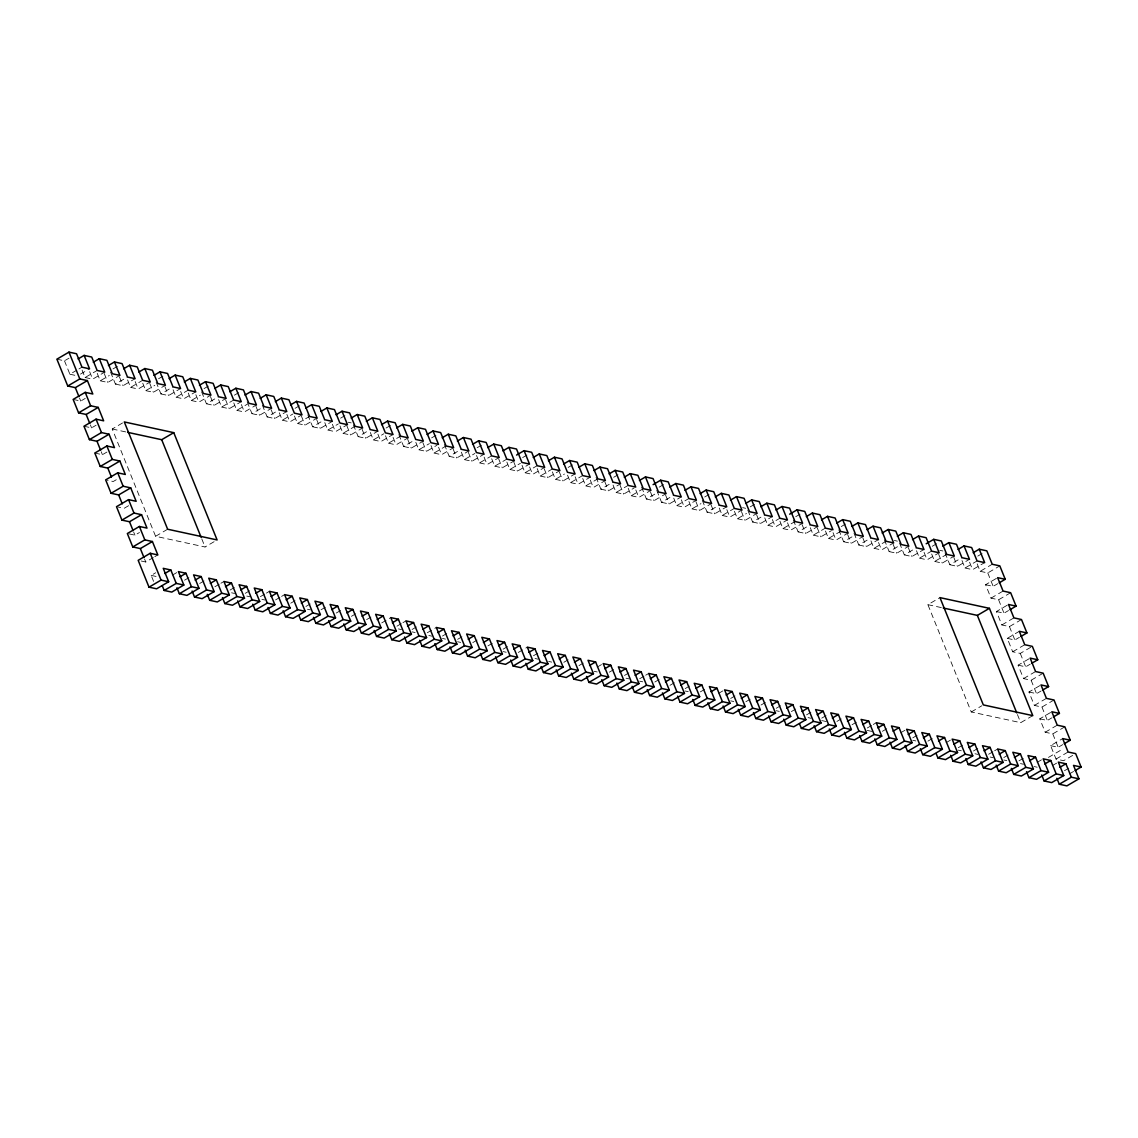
<?xml version="1.0" encoding="UTF-8"?>
<svg xmlns="http://www.w3.org/2000/svg" width="1138" height="1138" viewBox="0 0 1138 1138"><rect width="100%" height="100%" fill="white"/><g stroke="black" fill="none" stroke-linecap="round" stroke-linejoin="round"><path stroke-width="0.75" stroke-dasharray="5 3.75" d="M56.9 359.181L64.482 360.817L69.005 358.171M64.482 360.817L69.902 374.231L77.441 369.822M78.949 368.94L81.964 367.176M80.499 374.103L89.546 368.812M82.064 370.063L85.08 377.517L97.143 370.462M85.08 377.517L92.662 379.153L104.724 372.098M113.018 368.911L119.049 365.383M97.242 373.349L100.244 380.803L109.291 375.512M100.244 380.803L107.826 382.439L119.888 375.384M73.159 399.41L80.741 401.06L85.265 398.4M110.599 372.169L115.422 384.089L127.484 377.034M115.422 384.089L123.004 385.725L135.066 378.67M127.584 379.921L130.585 387.375L142.648 380.305M130.585 387.375L138.182 389.011L150.23 381.955M158.523 378.769L164.555 375.227M142.748 383.207L145.764 390.647L154.811 385.355M83.999 426.238L91.581 427.874L96.104 425.228M145.764 390.647L153.346 392.297L165.408 385.241M156.119 382.012L160.927 393.933L172.99 386.877M160.927 393.933L168.524 395.583L180.572 388.527M214.086 541.702L205.039 546.994L155.579 536.283L112.235 428.998L122.79 422.824M173.09 389.779L176.106 397.219L188.168 390.163M176.106 397.219L183.687 398.869L195.75 391.813M204.043 388.613L210.075 385.085M188.268 393.051L191.269 400.505L200.316 395.213M94.824 453.052L102.42 454.702L106.944 452.056M191.269 400.505L198.866 402.155L210.914 395.085M201.625 391.87L206.447 403.791L218.51 396.735M206.447 403.791L214.029 405.441L226.092 398.371M234.385 395.185L238.909 392.539M218.61 399.623L221.611 407.077L233.674 400.021M221.611 407.077L229.207 408.713L241.256 401.657M116.261 479.752L113.245 481.516L107.185 480.208M233.774 402.909L236.789 410.363L247.344 404.189M236.789 410.363L244.371 411.999L256.434 404.943M247.145 401.728L251.953 413.649L264.016 406.593M251.953 413.649L259.549 415.285L271.612 408.229M262.309 405.014L267.131 416.935L279.194 409.879M267.131 416.935L274.713 418.571L286.776 411.515M128.608 505.699L124.085 508.345L118.025 507.022M295.069 408.329L301.101 404.801M279.294 412.767L282.295 420.221L292.85 414.033M282.295 420.221L289.891 421.857L301.954 414.801M294.458 416.053L297.473 423.492L309.536 416.437M297.473 423.492L305.055 425.143L317.118 418.087M307.829 414.858L312.637 426.778L324.7 419.723M128.85 533.85L134.924 535.159L139.448 532.513M312.637 426.778L320.233 428.429L332.296 421.373M340.589 418.172L346.606 414.645M324.799 422.625L327.815 430.064L338.37 423.891M155.579 536.283L167.642 529.227M327.815 430.064L335.397 431.715L347.46 424.659M339.978 425.897L342.993 433.35L355.042 426.295M342.993 433.35L350.575 435.001L362.638 427.931M353.335 424.716L358.157 436.636L370.22 429.581M141.212 561.006L145.764 561.987L153.303 557.577M154.811 556.695L157.826 554.931M358.157 436.636L365.739 438.286L377.802 431.217M386.095 428.03L392.126 424.502M370.319 432.468L373.335 439.922L383.876 433.749M153.587 581.362L151.183 575.401L155.707 572.755M373.335 439.922L380.917 441.558L392.98 434.503M385.483 435.754L388.499 443.208L400.562 436.153M172.379 575.145L176.902 572.499M388.499 443.208L396.081 444.844L408.144 437.789M398.855 434.574L403.677 446.494L415.726 439.439M184.541 580.195L189.064 577.549M403.677 446.494L411.259 448.13L423.322 441.075M431.615 437.888L437.646 434.36M415.825 442.326L418.841 449.78L429.396 443.607M199.705 583.481L205.736 579.953M418.841 449.78L426.423 451.416L436.978 445.243M431.003 445.612L434.019 453.066L446.068 445.996M214.883 586.767L219.406 584.121M220.914 583.239L223.93 581.475M434.019 453.066L441.601 454.702L453.664 447.647M444.375 444.417L449.183 456.352L461.246 449.282M230.047 590.053L234.57 587.407M449.183 456.352L456.765 457.988L468.828 450.933M477.121 447.732L483.152 444.204M461.345 452.184L464.361 459.624L474.916 453.45M245.225 593.339L251.256 589.811M464.361 459.624L471.943 461.274L484.006 454.218M476.523 455.47L479.525 462.91L491.588 455.854M260.389 596.625L264.912 593.979M266.42 593.097L269.436 591.333M479.525 462.91L487.107 464.56L499.169 457.504M491.687 458.742L494.703 466.196L506.766 459.14M275.567 599.911L280.09 597.265M281.598 596.383L284.614 594.619M494.703 466.196L502.285 467.846L514.348 460.776M522.641 457.59L528.672 454.062M506.865 462.028L509.867 469.482L520.422 463.308M290.731 603.197L296.762 599.669M509.867 469.482L517.449 471.132L529.511 464.062M522.029 465.314L525.045 472.768L537.108 465.712M305.909 606.483L310.432 603.823M525.045 472.768L532.627 474.404L544.689 467.348M537.207 468.6L540.209 476.054L552.271 468.998M321.072 609.755L325.596 607.109M540.209 476.054L547.805 477.69L559.853 470.634M568.147 467.448L574.178 463.92M552.371 471.886L555.387 479.34L564.434 474.048M336.251 613.041L342.282 609.513M555.387 479.34L562.969 480.976L575.031 473.92M567.549 475.172L570.551 482.626L582.613 475.57M351.414 616.327L355.938 613.681M570.551 482.626L578.147 484.262L590.195 477.206M582.713 478.458L585.729 485.912L597.791 478.842M366.592 619.613L371.116 616.967M585.729 485.912L593.311 487.548L605.373 480.492M613.667 477.306L619.698 473.778M596.084 477.263L600.892 489.198L612.955 482.128M381.756 622.899L390.803 617.607M600.892 489.198L608.489 490.834L620.537 483.778M613.055 485.03L616.071 492.47L628.133 485.414M396.934 626.185L401.458 623.539M402.966 622.657L405.981 620.893M616.071 492.47L623.652 494.12L634.207 487.946M628.233 488.316L631.234 495.755L643.297 488.7M412.112 629.47L416.622 626.825M631.234 495.755L638.831 497.406L650.879 490.35M659.172 487.149L665.204 483.622M641.59 487.121L646.412 499.041L658.475 491.986M427.276 632.756L436.323 627.465M646.412 499.041L653.994 500.692L666.057 493.636M656.768 490.407L661.576 502.327L673.639 495.272M442.454 636.042L446.978 633.397M661.576 502.327L669.172 503.978L681.235 496.908M673.739 498.16L676.754 505.613L688.817 498.558M457.618 639.328L462.142 636.668M676.754 505.613L684.336 507.249L696.399 500.194M704.692 497.007L710.724 493.479M688.917 501.445L691.918 508.899L700.965 503.608M472.796 642.6L478.828 639.072M691.918 508.899L699.514 510.535L711.577 503.48M702.274 500.265L707.096 512.185L719.159 505.13M487.96 645.886L492.484 643.24M707.096 512.185L714.678 513.821L726.741 506.766M719.259 508.017L722.26 515.471L734.323 508.416M503.138 649.172L507.662 646.526M722.26 515.471L729.856 517.107L741.919 510.052M750.212 506.865L756.244 503.337M734.423 511.303L737.438 518.757L746.485 513.466M518.302 652.458L527.349 647.166M737.438 518.757L745.02 520.393L757.083 513.338M747.794 510.123L752.616 522.043L764.665 514.973M533.48 655.744L538.004 653.098M752.616 522.043L760.198 523.679L772.261 516.624M764.764 517.875L767.78 525.315L779.843 518.259M767.78 525.315L775.362 526.965L787.425 519.91M795.718 516.709L801.749 513.181M779.943 521.161L782.958 528.601L795.007 521.545M563.822 662.316L569.854 658.788M782.958 528.601L790.54 530.251L802.603 523.196M793.3 519.966L798.122 531.887L810.185 524.831M578.986 665.602L583.51 662.956M798.122 531.887L805.704 533.537L817.767 526.481M810.284 527.719L813.3 535.173L825.349 528.117M597.18 667.124L601.703 664.478M813.3 535.173L820.882 536.823L831.437 530.635M841.238 526.567L847.269 523.039M825.463 531.005L828.464 538.459L840.527 531.403M609.328 672.174L615.359 668.632M828.464 538.459L836.046 540.095L848.109 533.039M838.82 529.824L843.642 541.745L855.691 534.689M624.506 675.446L629.029 672.8M843.642 541.745L851.224 543.381L863.287 536.325M853.998 533.11L858.806 545.031L870.869 537.975M639.67 678.732L644.193 676.086M645.701 675.204L648.717 673.44M858.806 545.031L866.388 546.667L878.451 539.611M870.968 540.863L873.984 548.317L886.047 541.261M654.848 682.018L660.879 678.49M873.984 548.317L881.566 549.953L893.629 542.897M884.34 539.682L889.148 551.603L901.211 544.533M670.012 685.304L674.535 682.658M889.148 551.603L896.73 553.239L908.793 546.183M899.504 542.968L904.326 554.889L916.389 547.819M685.19 688.59L689.713 685.944M904.326 554.889L911.908 556.525L923.971 549.469M932.264 546.283L938.295 542.741M916.488 550.721L919.49 558.161L931.553 551.105M700.354 691.876L706.385 688.348M919.49 558.161L927.072 559.811L939.135 552.755M931.652 554.007L934.668 561.447L946.731 554.391M718.547 693.398L723.071 690.752M934.668 561.447L942.25 563.097L954.313 556.041M945.024 552.812L949.832 564.733L961.895 557.677M730.696 698.448L735.219 695.802M949.832 564.733L957.428 566.383L969.476 559.327M977.77 556.126L983.801 552.599M961.994 560.565L965.01 568.018L977.073 560.963M745.874 701.733L751.905 698.206M965.01 568.018L972.592 569.669L984.655 562.599M977.172 563.851L980.174 571.304L992.236 564.249M1032.778 715.617L1020.715 722.673L971.255 711.961L927.897 604.676L939.96 597.621M761.038 705.019L765.561 702.374M980.174 571.304L987.77 572.94L999.818 565.885M1010.658 592.713L998.595 599.769L991.013 598.133L985.593 584.719L997.656 577.663M776.216 708.291L780.739 705.645M985.593 584.719L993.175 586.355L997.699 583.709M791.394 711.577L797.411 708.049M991.013 598.133L1003.076 591.063M806.558 714.863L811.081 712.217M1021.497 619.527L1009.434 626.597L1001.853 624.947L996.433 611.533L1008.496 604.477M821.736 718.149L826.245 715.503M996.433 611.533L1004.015 613.183L1008.538 610.537M836.899 721.435L842.931 717.907M1001.853 624.947L1013.915 617.891M852.078 724.721L856.601 722.075M1030.829 647.238L1020.274 653.411L1012.692 651.775L1007.272 638.361L1019.335 631.306M1007.272 638.361L1014.854 639.997L1019.378 637.351M867.241 728.007L871.765 725.361M873.273 724.479L876.288 722.715M1012.692 651.775L1024.755 644.72M882.419 731.293L888.451 727.765M900.599 732.815L905.123 730.169M1043.176 673.184L1031.113 680.24L1023.531 678.589L1018.112 665.175L1030.175 658.12M1018.112 665.175L1025.694 666.825L1030.217 664.179M912.761 737.865L917.285 735.219M1023.531 678.589L1035.58 671.534M971.255 711.961L981.81 705.788M927.925 741.137L933.957 737.609M1054.001 699.998L1041.953 707.054L1034.357 705.418L1028.937 692.004L1041 684.948M946.119 742.659L950.643 740.013M1028.937 692.004L1036.533 693.639L1041.057 690.994M958.267 747.709L962.791 745.063M1034.357 705.418L1046.419 698.362M973.445 750.995L979.477 747.467M1064.841 726.826L1052.778 733.882L1045.196 732.232L1039.776 718.832L1051.839 711.762M988.609 754.281L993.133 751.635M994.64 750.753L997.656 748.989M1039.776 718.832L1047.373 720.468L1051.882 717.822M1045.196 732.232L1057.259 725.176M1003.787 757.567L1008.311 754.921M1018.951 760.853L1024.982 757.325M1072.665 755.404L1063.617 760.696L1056.036 759.06L1050.616 745.646L1062.679 738.59M1050.616 745.646L1058.198 747.296L1062.721 744.636M1037.145 762.375L1041.668 759.729M1048.454 757.41L1060.516 750.355M1056.036 759.06L1068.098 752.005M1052.309 765.661L1056.832 763.015M1064.471 770.711L1070.502 767.183M1073.561 771.464L1069.037 774.11L1066.007 773.456M348.185 422.241L351.215 422.895M742.645 507.633L745.675 508.302M894.354 540.479L897.384 541.147M939.86 550.337L942.904 550.991M69.902 374.231L75.976 375.54M927.897 604.676L941.553 607.635M112.235 428.998L125.877 431.956M151.183 575.401L157.243 576.71M231.583 592.798L234.627 593.467M246.761 596.084L249.791 596.739M261.925 599.37L264.969 600.025M307.445 609.228L310.475 609.883M398.471 628.93L401.501 629.584M412.127 631.889L415.157 632.543M428.813 635.502L431.843 636.156M442.469 638.461L445.499 639.115M457.632 641.747L460.677 642.401M503.152 651.59L506.182 652.259M535.016 658.489L538.046 659.158M548.672 661.448L551.702 662.103M594.178 671.306L597.208 671.961M626.042 678.205L629.072 678.86M639.698 681.164L642.728 681.818M685.204 691.008L688.248 691.662M730.724 700.866L733.754 701.52M776.23 710.724L779.274 711.378M808.094 717.623L811.124 718.277M821.75 720.567L826.302 721.563M867.256 730.425L871.808 731.407M912.776 740.283L915.806 740.938M958.296 750.141L961.326 750.795M974.981 753.754L978.011 754.409M990.145 757.026L993.19 757.695M1003.801 759.985L1006.831 760.639M1020.487 763.598L1023.531 764.252M1034.143 766.557L1037.173 767.211M987.77 572.94L993.175 586.355M998.595 599.769L1004.015 613.183M1009.434 626.597L1014.854 639.997M1020.274 653.411L1025.694 666.825M1031.113 680.24L1036.533 693.639M1041.953 707.054L1047.373 720.468M1052.778 733.882L1058.198 747.296M969.576 562.215L972.592 569.669M1017.429 714.55L1020.715 722.673M953.815 557.435L957.428 566.383M938.637 554.149L942.25 563.097M924.07 552.357L927.072 559.811M908.295 547.577L911.908 556.525M893.131 544.305L896.73 553.239M878.55 542.499L881.566 549.953M862.775 537.733L866.388 546.667M847.611 534.447L851.224 543.381M833.044 532.655L836.046 540.095M817.269 527.876L820.882 536.823M802.091 524.59L805.704 533.537M787.524 522.797L790.54 530.251M772.361 519.511L775.362 526.965M756.585 514.732L760.198 523.679M741.407 511.46L745.02 520.393M726.841 509.653L729.856 517.107M711.065 504.888L714.678 513.821M695.901 501.602L699.514 510.535M681.335 499.81L684.336 507.249M665.559 495.03L669.172 503.978M650.381 491.744L653.994 500.692M635.815 489.952L638.831 497.406M620.039 485.172L623.652 494.12M604.875 481.886L608.489 490.834M590.295 480.094L593.311 487.548M575.131 476.808L578.147 484.262M559.355 472.042L562.969 480.976M544.192 468.756L547.805 477.69M529.611 466.964L532.627 474.404M513.85 462.184L517.449 471.132M498.672 458.899L502.285 467.846M484.105 457.106L487.107 464.56M468.33 452.327L471.943 461.274M453.152 449.041L456.765 457.988M438.585 447.248L441.601 454.702M422.81 442.483L426.423 451.416M407.646 439.197L411.259 448.13M393.079 437.405L396.081 444.844M377.901 434.119L380.917 441.558M362.126 429.339L365.739 438.286M346.962 426.053L350.575 435.001M332.396 424.261L335.397 431.715M316.62 419.481L320.233 428.429M301.442 416.195L305.055 425.143M286.876 414.403L289.891 421.857M271.1 409.637L274.713 418.571M255.936 406.351L259.549 415.285M241.37 404.559L244.371 411.999M225.594 399.779L229.207 408.713M210.416 396.493L214.029 405.441M195.85 394.701L198.866 402.155M180.672 391.415L183.687 398.869M164.91 386.636L168.524 395.583M149.732 383.35L153.346 392.297M201.767 538.871L205.039 546.994M135.166 381.557L138.182 389.011M119.39 376.792L123.004 385.725M104.227 373.506L107.826 382.439M89.646 371.713L92.662 379.153M79.532 398.072L80.741 401.06M90.371 424.901L91.581 427.874M101.211 451.715L102.42 454.702M133.715 532.186L134.924 535.159M144.554 559L145.764 561.987"/><path stroke-width="1.5" d="M78.095 358.939L84.127 355.397L89.546 368.812L81.964 367.176L76.545 353.762L68.963 352.126L56.9 359.181L67.739 385.995L75.321 387.645L87.384 380.59L92.804 393.99L85.222 392.354L73.159 399.41L78.579 412.824L86.161 414.46L98.224 407.404L103.643 420.818L96.047 419.168L83.999 426.238L89.404 439.638L97 441.288L109.063 434.232L114.469 447.632L106.887 445.996L94.824 453.052L100.244 466.466L107.826 468.102L119.888 461.046L125.308 474.461L117.726 472.825L105.663 479.88L111.083 493.28L118.665 494.93L130.728 487.875L136.147 501.289L128.566 499.639L116.503 506.695L121.922 520.109L129.504 521.745L141.567 514.689L146.987 528.103L139.405 526.467L127.342 533.523L132.762 546.937L140.344 548.573L152.407 541.517L157.826 554.931L150.23 553.281L138.182 560.337L149.007 587.165L156.603 588.801L168.666 581.746L163.246 568.331L170.828 569.982L176.248 583.396L183.83 585.032L178.41 571.617L185.992 573.268L191.412 586.682L199.008 588.318L193.588 574.903L201.17 576.553L206.59 589.953L214.172 591.604L208.752 578.189L216.334 579.839L221.754 593.239L229.35 594.889L223.93 581.475L231.512 583.111L236.932 596.525L244.514 598.175L239.094 584.761L246.676 586.397L252.095 599.811L259.692 601.461L254.272 588.047L261.854 589.683L267.274 603.097L274.855 604.733L269.436 591.333L277.018 592.969L282.437 606.383L290.034 608.019L284.614 594.619L292.196 596.255L297.615 609.669L305.197 611.305L299.778 597.905L307.374 599.541L312.779 612.955L320.375 614.591L314.956 601.177L322.538 602.827L327.957 616.241L335.539 617.877L330.12 604.463L337.716 606.113L343.121 619.527L350.717 621.163L345.298 607.749L352.88 609.399L358.299 622.799L365.881 624.449L360.462 611.035L368.058 612.685L373.477 626.085L381.059 627.735L375.64 614.321L383.221 615.957L388.641 629.371L396.223 631.021L390.803 617.607L398.4 619.243L403.819 632.657L411.401 634.307L405.981 620.893L413.563 622.529L418.983 635.943L426.565 637.579L421.145 624.179L428.741 625.815L434.161 639.229L441.743 640.865L436.323 627.465L443.905 629.101L449.325 642.515L456.907 644.151L451.487 630.751L459.083 632.387L464.503 645.801L472.085 647.437L466.665 634.022L474.247 635.673L479.667 649.087L487.249 650.723L481.829 637.308L489.425 638.959L494.845 652.373L502.427 654.009L497.007 640.594L504.589 642.245L510.009 655.644L517.591 657.295L512.185 643.88L519.767 645.531L525.187 658.93L532.769 660.581L527.349 647.166L534.931 648.802L540.351 662.216L547.933 663.867L542.527 650.452L550.109 652.088L555.529 665.502L563.111 667.153L557.691 653.738L565.273 655.374L570.693 668.788L578.289 670.438L572.869 657.024L580.451 658.66L585.871 672.074L593.453 673.71L588.033 660.31L595.615 661.946L601.035 675.36L608.631 676.996L603.211 663.596L610.793 665.232L616.213 678.646L623.795 680.282L618.375 666.868L625.957 668.518L631.377 681.932L638.973 683.568L633.553 670.154L641.135 671.804L646.555 685.218L654.137 686.854L648.717 673.44L656.299 675.09L661.719 688.49L669.315 690.14L663.895 676.726L671.477 678.376L676.897 691.776L684.479 693.426L679.059 680.012L686.655 681.648L692.06 695.062L699.657 696.712L694.237 683.298L701.819 684.934L707.239 698.348L714.82 699.998L709.401 686.584L716.997 688.22L722.402 701.634L729.999 703.284L724.579 689.87L732.161 691.506L737.58 704.92L745.162 706.556L739.743 693.156L747.339 694.792L752.744 708.206L760.34 709.842L754.921 696.442L762.503 698.078L767.922 711.492L775.504 713.128L770.085 699.714L777.681 701.364L783.1 714.778L790.682 716.414L785.263 703L792.845 704.65L798.264 718.064L805.846 719.7L800.427 706.285L808.023 707.936L813.442 721.336L821.024 722.986L815.605 709.571L823.187 711.222L828.606 724.621L836.188 726.272L830.768 712.857L838.365 714.508L843.784 727.907L851.366 729.558L845.947 716.143L853.528 717.779L858.948 731.193L866.53 732.844L861.11 719.429L868.707 721.065L874.126 734.479L881.708 736.13L876.288 722.715L883.87 724.351L889.29 737.765L896.872 739.401L891.467 726.001L899.048 727.637L904.468 741.051L912.05 742.687L906.63 729.287L914.212 730.923L919.632 744.337L927.214 745.973L921.808 732.559L929.39 734.209L934.81 747.623L942.392 749.259L936.972 735.845L944.554 737.495L949.974 750.909L957.556 752.545L952.15 739.131L959.732 740.781L965.152 754.181L972.734 755.831L967.314 742.417L974.896 744.067L980.316 757.467L987.912 759.117L982.492 745.703L990.074 747.353L995.494 760.753L1003.076 762.403L997.656 748.989L1005.238 750.625L1010.658 764.039L1018.254 765.689L1012.834 752.275L1020.416 753.911L1025.836 767.325L1033.418 768.975L1027.998 755.561L1035.58 757.197L1041 770.611L1048.596 772.247L1043.176 758.847L1050.758 760.483L1056.178 773.897L1063.76 775.533L1058.34 762.133L1065.922 763.769L1071.342 777.183L1078.938 778.819L1073.518 765.405L1081.1 767.055L1075.68 753.64L1068.098 752.005L1062.679 738.59L1070.261 740.226L1064.841 726.826L1057.259 725.176L1051.839 711.762L1059.421 713.412L1054.001 699.998L1046.419 698.362L1041 684.948L1048.596 686.584L1043.176 673.184L1035.58 671.534L1030.175 658.12L1037.756 659.77L1032.337 646.356L1024.755 644.72L1019.335 631.306L1026.917 632.941L1021.497 619.527L1013.915 617.891L1008.496 604.477L1016.078 606.127L1010.658 592.713L1003.076 591.063L997.656 577.663L1005.238 579.299L999.818 565.885L992.236 564.249L986.817 550.835L979.235 549.199L973.203 552.727M93.273 362.211L99.305 358.683L106.887 360.333L112.306 373.748L119.888 375.384L114.469 361.969L108.437 365.497M67.739 385.995L79.802 378.94L87.384 380.59M123.615 368.783L129.647 365.255L137.229 366.905L142.648 380.305L150.23 381.955L144.811 368.541L138.793 372.069M78.579 412.824L90.627 405.768L98.224 407.404M153.957 375.355L159.989 371.827L167.571 373.463L172.99 386.877L180.572 388.527L175.152 375.113L169.135 378.641M184.299 381.927L190.331 378.399L197.912 380.035L203.332 393.449L210.914 395.085L205.509 381.685L199.477 385.213M89.404 439.638L101.467 432.582L109.063 434.232M214.641 388.499L220.672 384.971L228.254 386.607L233.674 400.021L241.256 401.657L235.851 388.257L229.819 391.785M100.244 466.466L112.306 459.411L119.888 461.046M127.584 432.326L161.696 439.709L173.758 432.653L217.102 539.938L167.642 529.227L124.298 421.942L173.758 432.653M244.983 395.057L251.014 391.529L258.596 393.179L264.016 406.593L271.612 408.229L266.192 394.815L260.161 398.343M111.083 493.28L123.146 486.225L130.728 487.875M275.325 401.629L281.356 398.101L288.938 399.751L294.358 413.151L301.954 414.801L296.534 401.387L290.503 404.915M305.667 408.201L311.698 404.673L319.28 406.309L324.7 419.723L332.296 421.373L326.876 407.959L320.845 411.487M121.922 520.109L133.985 513.053L141.567 514.689M336.009 414.773L342.04 411.245L349.622 412.881L355.042 426.295L362.638 427.931L357.218 414.531L351.187 418.059M132.762 546.937L144.825 539.867L152.407 541.517M366.351 421.345L372.382 417.817L379.978 419.453L385.384 432.867L392.98 434.503L387.56 421.103L381.529 424.63M396.693 427.902L402.724 424.374L410.32 426.025L415.726 439.439L423.322 441.075L417.902 427.66L411.871 431.188M164.797 573.509L170.828 569.982M149.007 587.165L161.07 580.11L168.666 581.746M179.96 576.795L185.992 573.268M427.035 434.474L433.066 430.946L440.662 432.596L446.068 445.996L453.664 447.647L448.244 434.232L442.213 437.76M162.378 585.985L164.185 590.451L176.248 583.396M183.83 585.032L171.767 592.087L164.185 590.451M195.139 580.081L201.17 576.553M176.945 587.777L179.349 593.737L191.412 586.682M199.008 588.318L186.945 595.373L179.349 593.737M210.302 583.367L216.334 579.839M457.376 441.046L463.408 437.518L471.004 439.154L476.424 452.568L484.006 454.218L478.586 440.804L472.555 444.332M192.123 591.063L194.527 597.023L206.59 589.953M214.172 591.604L202.109 598.659L194.527 597.023M225.48 586.653L231.512 583.111M207.287 594.335L209.691 600.295L221.754 593.239M229.35 594.889L217.287 601.945L209.691 600.295M240.659 589.925L246.676 586.397M487.718 447.618L493.75 444.09L501.346 445.726L506.766 459.14L514.348 460.776L508.928 447.376L502.896 450.904M222.465 597.621L224.869 603.581L236.932 596.525M244.514 598.175L232.451 605.231L224.869 603.581M255.822 593.211L261.854 589.683M237.629 600.907L240.033 606.867L252.095 599.811M259.692 601.461L247.629 608.517L240.033 606.867M271 596.497L277.018 592.969M516.567 455.072L524.092 450.662L531.688 452.298L537.108 465.712L544.689 467.348L539.27 453.948L533.238 457.476M252.807 604.193L255.211 610.153L267.274 603.097M274.855 604.733L262.793 611.803L255.211 610.153M286.164 599.783L292.196 596.255M267.971 607.479L270.389 613.439L282.437 606.383M290.034 608.019L277.971 615.089L270.389 613.439M301.342 603.069L307.374 599.541M548.416 460.762L554.434 457.22L562.03 458.87L567.449 472.284L575.031 473.92L569.612 460.506L563.58 464.034M283.149 610.765L285.553 616.725L297.615 609.669M305.197 611.305L293.135 618.361L285.553 616.725M316.506 606.355L322.538 602.827M298.924 615.544L300.731 620.011L312.779 612.955M320.375 614.591L308.313 621.647L300.731 620.011M331.684 609.641L337.716 606.113M578.758 467.32L584.79 463.792L592.372 465.442L597.791 478.842L605.373 480.492L599.954 467.078L593.922 470.606M313.491 617.337L315.895 623.297L327.957 616.241M335.539 617.877L323.477 624.933L315.895 623.297M346.848 612.927L352.88 609.399M328.654 620.623L331.073 626.583L343.121 619.527M350.717 621.163L338.655 628.219L331.073 626.583M362.026 616.213L368.058 612.685M609.1 473.892L615.132 470.364L622.714 472L628.133 485.414L635.715 487.064L630.296 473.65L624.264 477.178M343.832 623.909L346.237 629.869L358.299 622.799M365.881 624.449L353.818 631.505L346.237 629.869M377.19 619.499L383.221 615.957M358.996 627.18L361.415 633.155L373.477 626.085M381.059 627.735L368.996 634.791L361.415 633.155M392.368 622.771L398.4 619.243M639.442 480.464L645.474 476.936L653.056 478.572L658.475 491.986L666.057 493.636L660.637 480.222L653.098 484.632M374.174 630.466L376.578 636.427L388.641 629.371M396.223 631.021L384.16 638.077L376.578 636.427M407.532 626.056L413.563 622.529M389.338 633.752L391.757 639.712L403.819 632.657M411.401 634.307L399.338 641.363L391.757 639.712M422.71 629.342L428.741 625.815M669.784 487.036L675.816 483.508L683.397 485.144L688.817 498.558L696.399 500.194L690.979 486.794L684.948 490.322M404.516 637.038L406.92 642.998L418.983 635.943M426.565 637.579L414.502 644.649L406.92 642.998M437.874 632.628L443.905 629.101M419.68 640.324L422.098 646.284L434.161 639.229M441.743 640.865L429.68 647.935L422.098 646.284M453.052 635.914L459.083 632.387M700.126 493.608L706.157 490.065L713.739 491.716L719.159 505.13L726.741 506.766L721.321 493.351L715.29 496.879M434.858 643.61L437.262 649.57L449.325 642.515M456.907 644.151L444.858 651.206L437.262 649.57M468.216 639.2L474.247 635.673M450.022 646.896L452.44 652.856L464.503 645.801M472.085 647.437L460.022 654.492L452.44 652.856M483.394 642.486L489.425 638.959M730.468 500.165L736.499 496.637L744.081 498.288L749.501 511.687L757.083 513.338L751.663 499.923L745.632 503.451M465.2 650.182L467.604 656.142L479.667 649.087M487.249 650.723L475.2 657.778L467.604 656.142M498.558 645.772L504.589 642.245M480.378 653.468L482.782 659.428L494.845 652.373M502.427 654.009L490.364 661.064L482.782 659.428M513.736 649.058L519.767 645.531M760.81 506.737L766.841 503.209L774.423 504.845L779.843 518.259L787.425 519.91L782.005 506.495L775.974 510.023M495.542 656.754L497.946 662.714L510.009 655.644M517.591 657.295L505.542 664.35L497.946 662.714M528.9 652.344L534.931 648.802M510.72 660.04L513.124 666L525.187 658.93M532.769 660.581L520.706 667.636L513.124 666M544.078 655.616L550.109 652.088M789.644 514.191L797.183 509.781L804.765 511.417L810.185 524.831L817.767 526.481L812.347 513.067L806.316 516.595M525.884 663.312L528.288 669.272L540.351 662.216M547.933 663.867L535.884 670.922L528.288 669.272M559.242 658.902L565.273 655.374M541.062 666.598L543.466 672.558L555.529 665.502M563.111 667.153L551.048 674.208L543.466 672.558M574.42 662.188L580.451 658.66M821.494 519.881L827.525 516.353L835.107 517.989L840.527 531.403L848.109 533.039L842.689 519.639L836.658 523.167M556.226 669.884L558.63 675.844L570.693 668.788M578.289 670.438L566.226 677.494L558.63 675.844M589.584 665.474L595.615 661.946M571.404 673.17L573.808 679.13L585.871 672.074M593.453 673.71L581.39 680.78L573.808 679.13M604.762 668.76L610.793 665.232M851.836 526.453L857.867 522.911L865.449 524.561L870.869 537.975L878.451 539.611L873.031 526.197L867 529.725M586.568 676.456L588.972 682.416L601.035 675.36M608.631 676.996L596.568 684.052L588.972 682.416M619.926 672.046L625.957 668.518M601.746 679.742L604.15 685.702L616.213 678.646M623.795 680.282L611.732 687.338L604.15 685.702M635.104 675.332L641.135 671.804M882.178 533.011L888.209 529.483L895.791 531.133L901.211 544.533L908.793 546.183L903.373 532.769L897.341 536.297M616.91 683.028L619.314 688.988L631.377 681.932M638.973 683.568L626.91 690.624L619.314 688.988M650.282 678.618L656.299 675.09M632.088 686.314L634.492 692.274L646.555 685.218M654.137 686.854L642.074 693.91L634.492 692.274M665.446 681.904L671.477 678.376M912.52 539.583L918.551 536.055L926.133 537.705L931.553 551.105L939.135 552.755L933.715 539.341L926.19 543.751M647.252 689.6L649.67 695.56L661.719 688.49M669.315 690.14L657.252 697.196L649.67 695.56M680.624 685.19L686.655 681.648M662.43 692.886L664.834 698.846L676.897 691.776M684.479 693.426L672.416 700.482L664.834 698.846M695.787 688.462L701.819 684.934M942.861 546.155L948.893 542.627L956.475 544.263L961.895 557.677L969.476 559.327L964.057 545.913L958.04 549.441M677.594 696.157L680.012 702.118L692.06 695.062M699.657 696.712L687.594 703.768L680.012 702.118M710.966 691.748L716.997 688.22M692.772 699.443L695.176 705.404L707.239 698.348M714.82 699.998L702.758 707.054L695.176 705.404M726.129 695.034L732.161 691.506M707.936 702.729L710.354 708.69L722.402 701.634M729.999 703.284L717.936 710.34L710.354 708.69M741.307 698.319L747.339 694.792M723.114 706.015L725.518 711.975L737.58 704.92M745.162 706.556L733.1 713.626L725.518 711.975M756.471 701.605L762.503 698.078M738.278 709.301L740.696 715.261L752.744 708.206M760.34 709.842L748.278 716.897L740.696 715.261M771.649 704.891L777.681 701.364M753.456 712.587L755.86 718.547L767.922 711.492M775.504 713.128L763.442 720.183L755.86 718.547M999.207 582.827L1005.238 579.299M786.813 708.177L792.845 704.65M768.619 715.873L771.038 721.833L783.1 714.778M790.682 716.414L778.62 723.469L771.038 721.833M801.991 711.463L808.023 707.936M783.798 719.159L786.202 725.119L798.264 718.064M943.246 608.005L977.357 615.388L989.42 608.332L1032.778 715.617L983.317 704.906L939.96 597.621L989.42 608.332M805.846 719.7L793.783 726.755L786.202 725.119M817.155 714.749L823.187 711.222M799.573 723.924L801.38 728.405L813.442 721.336M1010.046 609.655L1016.078 606.127M821.024 722.986L808.962 730.041L801.38 728.405M832.333 718.035L838.365 714.508M814.139 725.731L816.543 731.691L828.606 724.621M836.188 726.272L824.125 733.327L816.543 731.691M847.497 721.307L853.528 717.779M829.303 729.003L831.722 734.963L843.784 727.907M851.366 729.558L839.303 736.613L831.722 734.963M862.675 724.593L868.707 721.065M844.481 732.289L846.885 738.249L858.948 731.193M1020.886 636.469L1026.917 632.941M866.53 732.844L854.482 739.899L846.885 738.249M877.839 727.879L883.87 724.351M859.645 735.575L862.063 741.535L874.126 734.479M881.708 736.13L869.645 743.185L862.063 741.535M893.017 731.165L899.048 727.637M874.823 738.861L877.227 744.821L889.29 737.765M896.872 739.401L884.823 746.471L877.227 744.821M908.181 734.451L914.212 730.923M1031.725 663.298L1037.756 659.77M890.001 742.147L892.405 748.107L904.468 741.051M912.05 742.687L899.987 749.743L892.405 748.107M923.359 737.737L929.39 734.209M905.165 745.433L907.569 751.393L919.632 744.337M927.214 745.973L915.165 753.029L907.569 751.393M938.523 741.023L944.554 737.495M920.343 748.719L922.747 754.679L934.81 747.623M1042.564 690.112L1048.596 686.584M942.392 749.259L930.329 756.315L922.747 754.679M953.701 744.309L959.732 740.781M936.105 753.484L937.911 757.965L949.974 750.909M957.556 752.545L945.507 759.601L937.911 757.965M968.865 747.595L974.896 744.067M950.685 755.291L953.089 761.251L965.152 754.181M972.734 755.831L960.671 762.887L953.089 761.251M984.043 750.881L990.074 747.353M965.849 758.577L968.253 764.537L980.316 757.467M1053.39 716.94L1059.421 713.412M987.912 759.117L975.849 766.173L968.253 764.537M999.207 754.167L1005.238 750.625M981.027 761.848L983.431 767.809L995.494 760.753M1003.076 762.403L991.013 769.459L983.431 767.809M1014.385 757.439L1020.416 753.911M996.191 765.134L998.595 771.095L1010.658 764.039M1018.254 765.689L1006.191 772.745L998.595 771.095M1029.563 760.725L1035.58 757.197M1064.229 743.754L1070.261 740.226M1011.369 768.42L1013.773 774.381L1025.836 767.325M1033.418 768.975L1021.355 776.031L1013.773 774.381M1044.727 764.011L1050.758 760.483M1026.533 771.706L1028.937 777.667L1041 770.611M1048.596 772.247L1036.533 779.317L1028.937 777.667M1059.905 767.297L1065.922 763.769M1041.711 774.992L1044.115 780.953L1056.178 773.897M1063.76 775.533L1051.697 782.603L1044.115 780.953M1075.069 770.582L1081.1 767.055M1056.875 778.278L1059.293 784.238L1071.342 777.183M1078.938 778.819L1066.875 785.874L1059.293 784.238M84.127 355.397L91.723 357.048L97.143 370.462L104.724 372.098L99.305 358.683M114.469 361.969L122.065 363.619L127.484 377.034L135.066 378.67L129.647 365.255M144.811 368.541L152.407 370.191L157.826 383.591L165.408 385.241L159.989 371.827M175.152 375.113L182.749 376.749L188.168 390.163L195.75 391.813L190.331 378.399M205.509 381.685L213.091 383.321L218.51 396.735L226.092 398.371L220.672 384.971M235.851 388.257L243.432 389.893L248.852 403.307L256.434 404.943L251.014 391.529M266.192 394.815L273.774 396.465L279.194 409.879L286.776 411.515L281.356 398.101M296.534 401.387L304.116 403.037L309.536 416.437L317.118 418.087L311.698 404.673M326.876 407.959L334.458 409.595L339.878 423.009L347.46 424.659L342.04 411.245M357.218 414.531L364.8 416.167L370.22 429.581L377.802 431.217L372.382 417.817M387.56 421.103L395.142 422.739L400.562 436.153L408.144 437.789L402.724 424.374M417.902 427.66L425.484 429.311L430.904 442.725L438.486 444.361L433.066 430.946M448.244 434.232L455.826 435.882L461.246 449.282L468.828 450.933L463.408 437.518M478.586 440.804L486.168 442.44L491.588 455.854L499.169 457.504L493.75 444.09M508.928 447.376L516.51 449.012L521.929 462.426L529.511 464.062L524.092 450.662M539.27 453.948L546.852 455.584L552.271 468.998L559.853 470.634L554.434 457.22M569.612 460.506L577.194 462.156L582.613 475.57L590.195 477.206L584.79 463.792M599.954 467.078L607.536 468.728L612.955 482.128L620.537 483.778L615.132 470.364M630.296 473.65L637.877 475.286L643.297 488.7L650.879 490.35L645.474 476.936M660.637 480.222L668.219 481.858L673.639 495.272L681.235 496.908L675.816 483.508M690.979 486.794L698.561 488.43L703.981 501.844L711.577 503.48L706.157 490.065M721.321 493.351L728.903 495.002L734.323 508.416L741.919 510.052L736.499 496.637M751.663 499.923L759.245 501.574L764.665 514.973L772.261 516.624L766.841 503.209M782.005 506.495L789.601 508.131L795.007 521.545L802.603 523.196L797.183 509.781M812.347 513.067L819.943 514.703L825.349 528.117L832.945 529.753L827.525 516.353M842.689 519.639L850.285 521.275L855.691 534.689L863.287 536.325L857.867 522.911M873.031 526.197L880.627 527.847L886.047 541.261L893.629 542.897L888.209 529.483M903.373 532.769L910.969 534.419L916.389 547.819L923.971 549.469L918.551 536.055M933.715 539.341L941.311 540.977L946.731 554.391L954.313 556.041L948.893 542.627M964.057 545.913L971.653 547.549L977.073 560.963L984.655 562.599L979.235 549.199M977.357 615.388L1016.775 712.929M161.696 439.709L201.099 537.25M68.963 352.126L79.802 378.94M85.222 392.354L90.627 405.768M96.047 419.168L101.467 432.582M106.887 445.996L112.306 459.411M117.726 472.825L123.146 486.225M128.566 499.639L133.985 513.053M139.405 526.467L144.825 539.867M150.23 553.281L161.07 580.11M75.321 387.645L78.935 396.579M86.161 414.46L89.774 423.407M97 441.288L100.613 450.221M107.826 468.102L111.439 477.05M118.665 494.93L122.278 503.864M129.504 521.745L133.118 530.692M140.344 548.573L143.957 557.52"/></g></svg>
